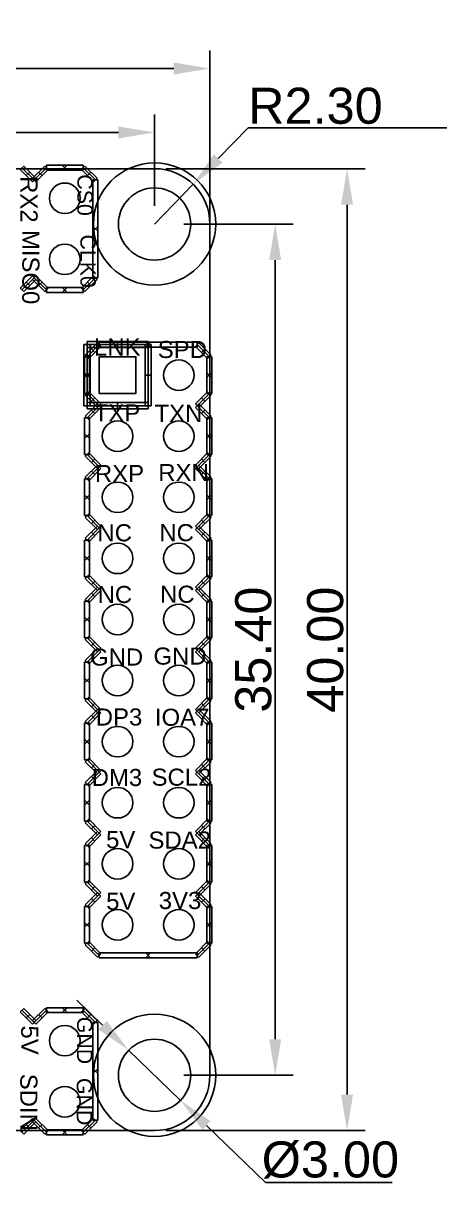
# Model space of a CAD drawing. Header units: millimetres. Extents: x -2.4 to 49.8, y -2.2 to 46.
# Drawn here: x 32.25 to 49.83, y -2.21 to 46.05 of the extents above; entities that cross this region are included whole.
import ezdxf

# ---------------------------------------------------------------- set-up
doc = ezdxf.new("R2010")
doc.units = ezdxf.units.MM
doc.header["$MEASUREMENT"] = 0
for name, color, linetype in [('BOT', 7, 'Continuous'), ('OUT', 7, 'Continuous'), ('SILK-BOT', 7, 'Continuous'), ('SILK-TOP', 7, 'Continuous'), ('TOP', 7, 'Continuous'), ('预设值', 7, 'Continuous')]:
    doc.layers.add(name, color=color, linetype=linetype)
doc.styles.add('预设值', font='arial.ttf')
doc.dimstyles.new('尺寸标注造型 01', dxfattribs={"dimscale": 1.5, "dimtxt": 1, "dimasz": 1, "dimexe": 0.5, "dimexo": 0.5, "dimgap": 0.09, "dimtad": 1, "dimtoh": 1, "dimzin": 1, "dimdsep": 46, "dimtxsty": '预设值', "dimcen": 0.5, "dimazin": 0, "dimtfac": 1, "dimtdec": 4, "dimtix": 1, "dimtmove": 0, "dimatfit": 3, "dimfxl": 1, "dimtolj": 1, "dimtzin": 1, "dimarcsym": 0})

# ---------------------------------------------------------------- blocks, each defined once
blk = doc.blocks.new('*D1')
at = {"layer": 'Defpoints', "color": 0}
for p in [(40, 44.165), (0, 37.02), (40, 37.02)]:
    blk.add_point(p, dxfattribs=at)
at = {"layer": '预设值', "color": 0, "lineweight": -2}
for p, q in [((0, 37.77), (0, 44.915)), ((40, 37.77), (40, 44.915)), ((1.5, 44.165), (38.5, 44.165))]:
    blk.add_line(p, q, dxfattribs=at)
at = {"layer": '预设值', "color": 0}
for points in [[(1.5, 44.415), (1.5, 43.915), (0, 44.165)], [(38.5, 43.915), (38.5, 44.415), (40, 44.165)]]:
    blk.add_solid(points, dxfattribs=at)
at = {"layer": '预设值', "color": 0, "insert": (20, 45.065), "char_height": 1.5, "attachment_point": 5, "style": '预设值'}
blk.add_mtext('\\A1;40.00', dxfattribs=at)
blk = doc.blocks.new('*D2')
at = {"layer": 'Defpoints', "color": 0}
for p in [(37.418, 40), (45.695, 40), (37.418, 0)]:
    blk.add_point(p, dxfattribs=at)
at = {"layer": '预设值', "color": 0, "lineweight": -2}
for p, q in [((38.168, 40), (46.445, 40)), ((45.695, 1.5), (45.695, 38.5)), ((38.168, 0), (46.445, 0))]:
    blk.add_line(p, q, dxfattribs=at)
at = {"layer": '预设值', "color": 0}
for points in [[(45.945, 38.5), (45.445, 38.5), (45.695, 40)], [(45.445, 1.5), (45.945, 1.5), (45.695, 0)]]:
    blk.add_solid(points, dxfattribs=at)
at = {"layer": '预设值', "color": 0, "insert": (44.794, 20), "char_height": 1.5, "attachment_point": 5, "rotation": 90, "style": '预设值'}
blk.add_mtext('\\A1;40.00', dxfattribs=at)
blk = doc.blocks.new('*D3')
at = {"layer": 'Defpoints', "color": 0}
for p in [(38.164, 37.7), (38.164, 2.3), (42.709, 2.3)]:
    blk.add_point(p, dxfattribs=at)
at = {"layer": '预设值', "color": 0, "lineweight": -2}
for p, q in [((38.914, 37.7), (43.459, 37.7)), ((42.709, 36.2), (42.709, 3.8)), ((38.914, 2.3), (43.459, 2.3))]:
    blk.add_line(p, q, dxfattribs=at)
at = {"layer": '预设值', "color": 0}
for points in [[(42.959, 36.2), (42.459, 36.2), (42.709, 37.7)], [(42.459, 3.8), (42.959, 3.8), (42.709, 2.3)]]:
    blk.add_solid(points, dxfattribs=at)
at = {"layer": '预设值', "color": 0, "insert": (41.808, 20), "char_height": 1.5, "attachment_point": 5, "rotation": 90, "style": '预设值'}
blk.add_mtext('\\A1;35.40', dxfattribs=at)
blk = doc.blocks.new('*D4')
at = {"layer": 'Defpoints', "color": 0}
for p in [(39.301, 39.351), (37.7, 37.7)]:
    blk.add_point(p, dxfattribs=at)
at = {"layer": '预设值', "color": 0, "lineweight": -2}
for p, q in [((41.584, 41.706), (40.345, 40.428)), ((49.835, 41.706), (41.584, 41.706)), ((37.7, 37.7), (39.301, 39.351))]:
    blk.add_line(p, q, dxfattribs=at)
at = {"layer": '预设值', "color": 0}
blk.add_solid([(40.166, 40.602), (40.525, 40.254), (39.301, 39.351)], dxfattribs=at)
at = {"layer": '预设值', "color": 0, "insert": (44.379, 42.607), "char_height": 1.5, "attachment_point": 5, "style": '预设值'}
blk.add_mtext('\\A1;R2.30', dxfattribs=at)
blk = doc.blocks.new('*D5')
at = {"layer": 'Defpoints', "color": 0}
for p in [(36.622, 3.343), (38.778, 1.257)]:
    blk.add_point(p, dxfattribs=at)
at = {"layer": '预设值', "color": 0, "lineweight": -2}
for p, q in [((35.543, 4.386), (34.465, 5.428)), ((36.622, 3.343), (38.778, 1.257)), ((42.307, -2.155), (39.857, 0.214)), ((47.563, -2.155), (42.307, -2.155))]:
    blk.add_line(p, q, dxfattribs=at)
at = {"layer": '预设值', "color": 0}
for points in [[(35.37, 4.206), (35.717, 4.565), (36.622, 3.343)], [(40.03, 0.394), (39.683, 0.035), (38.778, 1.257)]]:
    blk.add_solid(points, dxfattribs=at)
at = {"layer": '预设值', "color": 0, "insert": (45.002, -1.227), "char_height": 1.5, "attachment_point": 5, "style": '预设值'}
blk.add_mtext('\\A1;%%c3.00', dxfattribs=at)
blk = doc.blocks.new('*D6')
at = {"layer": 'Defpoints', "color": 0}
for p in [(37.7, 41.506), (2.3, 37.7), (37.7, 37.7)]:
    blk.add_point(p, dxfattribs=at)
at = {"layer": '预设值', "color": 0, "lineweight": -2}
for p, q in [((2.3, 38.45), (2.3, 42.256)), ((37.7, 38.45), (37.7, 42.256)), ((3.8, 41.506), (36.2, 41.506))]:
    blk.add_line(p, q, dxfattribs=at)
at = {"layer": '预设值', "color": 0}
for points in [[(3.8, 41.756), (3.8, 41.256), (2.3, 41.506)], [(36.2, 41.256), (36.2, 41.756), (37.7, 41.506)]]:
    blk.add_solid(points, dxfattribs=at)
at = {"layer": '预设值', "color": 0, "insert": (20, 42.407), "char_height": 1.5, "attachment_point": 5, "style": '预设值'}
blk.add_mtext('\\A1;35.40', dxfattribs=at)

msp = doc.modelspace()

# ---------------------------------------------------------------- linework, layer by layer
at = {"layer": 'BOT'}
msp.add_lwpolyline([(35.403, 32.177), (36.927, 32.177), (36.927, 30.653), (35.403, 30.653), (35.403, 32.177)], dxfattribs=at)
for centre, radius in [((37.7, 37.7), 2.54), ((33.97, 38.77), 0.635), ((33.97, 36.23), 0.635), ((38.705, 31.415), 0.635), ((36.165, 28.875), 0.635), ((38.705, 28.875), 0.635), ((36.165, 26.335), 0.635), ((38.705, 26.335), 0.635), ((36.165, 23.795), 0.635), ((38.705, 23.795), 0.635), ((36.165, 21.255), 0.635), ((38.705, 21.255), 0.635), ((36.165, 18.715), 0.635), ((38.705, 18.715), 0.635), ((36.165, 16.175), 0.635), ((38.705, 16.175), 0.635), ((36.165, 13.635), 0.635), ((38.705, 13.635), 0.635), ((36.165, 11.095), 0.635), ((38.705, 11.095), 0.635), ((36.165, 8.555), 0.635), ((38.705, 8.555), 0.635), ((37.7, 2.3), 2.54), ((33.97, 3.74), 0.635), ((33.97, 1.2), 0.635)]:
    msp.add_circle(centre, radius, dxfattribs=at)
at = {"layer": 'OUT'}
msp.add_lwpolyline([(0, 2.3), (0, 37.7, -0.414213), (2.3, 40), (37.7, 40, -0.414213), (40, 37.7), (40, 2.3, -0.414213), (37.7, 0), (2.3, 0, -0.414212), (0, 2.3)], format="xyb", dxfattribs=at)
at = {"layer": 'SILK-TOP'}
for p, q in [((32.12, 39.968), (32.264, 40.112)), ((32.264, 40.112), (32.772, 39.604)), ((33.136, 40.112), (32.628, 39.604)), ((33.28, 39.968), (33.136, 40.112)), ((33.208, 40.142), (33.208, 39.938)), ((34.732, 40.142), (33.208, 40.142)), ((33.868, 39.938), (34.072, 40.142)), ((33.868, 40.142), (34.072, 39.938)), ((34.804, 40.112), (34.66, 39.968)), ((34.732, 39.938), (34.732, 40.142)), ((35.312, 39.604), (34.804, 40.112)), ((32.628, 39.46), (32.12, 39.968)), ((32.7, 39.532), (32.192, 40.04)), ((32.518, 39.858), (32.374, 39.714)), ((32.772, 39.604), (32.628, 39.46)), ((32.628, 39.604), (32.772, 39.46)), ((32.7, 39.532), (33.208, 40.04)), ((32.772, 39.46), (33.28, 39.968)), ((32.882, 39.858), (33.026, 39.714)), ((33.208, 39.938), (34.732, 39.938)), ((34.66, 39.968), (35.168, 39.46)), ((34.732, 40.04), (35.24, 39.532)), ((34.914, 39.714), (35.058, 39.858)), ((35.168, 39.46), (35.312, 39.604)), ((35.342, 39.532), (35.138, 39.532)), ((35.138, 39.532), (35.138, 35.468)), ((35.342, 35.468), (35.342, 39.532)), ((35.138, 37.398), (35.342, 37.602)), ((35.138, 37.602), (35.342, 37.398)), ((32.12, 35.032), (32.628, 35.54)), ((32.192, 34.96), (32.7, 35.468)), ((32.772, 35.396), (32.264, 34.888)), ((32.374, 35.286), (32.518, 35.142)), ((32.772, 35.54), (32.628, 35.396)), ((32.628, 35.54), (32.772, 35.396)), ((32.628, 35.396), (33.136, 34.888)), ((32.7, 35.468), (33.208, 34.96)), ((33.28, 35.032), (32.772, 35.54)), ((32.882, 35.142), (33.026, 35.286)), ((35.168, 35.54), (34.66, 35.032)), ((34.732, 34.96), (35.24, 35.468)), ((34.804, 34.888), (35.312, 35.396)), ((34.914, 35.286), (35.058, 35.142)), ((35.138, 35.468), (35.342, 35.468)), ((35.312, 35.396), (35.168, 35.54)), ((32.264, 34.888), (32.12, 35.032)), ((33.136, 34.888), (33.28, 35.032)), ((34.732, 35.062), (33.208, 35.062)), ((33.208, 35.062), (33.208, 34.858)), ((33.208, 34.858), (34.732, 34.858)), ((33.868, 34.858), (34.072, 35.062)), ((33.868, 35.062), (34.072, 34.858)), ((34.66, 35.032), (34.804, 34.888)), ((34.732, 34.858), (34.732, 35.062)), ((35.022, 32.685), (34.768, 32.685)), ((34.768, 32.685), (34.768, 30.145)), ((35.022, 32.685), (34.768, 32.685)), ((34.768, 32.685), (34.768, 30.145)), ((34.823, 32.249), (35.331, 32.757)), ((34.895, 32.812), (34.895, 32.558)), ((37.435, 32.812), (34.895, 32.812)), ((34.895, 32.812), (34.895, 32.558)), ((37.435, 32.812), (34.895, 32.812)), ((37.435, 32.685), (34.895, 32.685)), ((34.895, 32.685), (34.895, 30.145)), ((35.403, 32.685), (34.895, 32.177)), ((35.403, 32.685), (34.895, 32.177)), ((34.895, 32.685), (34.895, 30.145)), ((37.435, 32.685), (34.895, 32.685)), ((34.895, 32.558), (37.435, 32.558)), ((34.895, 32.558), (37.435, 32.558)), ((35.474, 32.613), (34.966, 32.105)), ((35.022, 30.145), (35.022, 32.685)), ((35.022, 30.145), (35.022, 32.685)), ((35.077, 32.503), (35.22, 32.359)), ((35.22, 32.359), (35.077, 32.503)), ((35.331, 32.757), (35.474, 32.613)), ((35.403, 32.584), (35.403, 32.787)), ((35.403, 32.787), (39.467, 32.787)), ((39.467, 32.584), (35.403, 32.584)), ((36.165, 32.812), (36.165, 32.558)), ((36.165, 32.812), (36.165, 32.558)), ((37.562, 32.685), (37.308, 32.685)), ((37.308, 32.685), (37.308, 30.145)), ((37.562, 32.685), (37.308, 32.685)), ((37.308, 32.685), (37.308, 30.145)), ((37.536, 32.584), (37.333, 32.787)), ((37.536, 32.787), (37.333, 32.584)), ((37.435, 32.558), (37.435, 32.812)), ((37.435, 32.558), (37.435, 32.812)), ((37.435, 32.685), (37.435, 30.145)), ((37.435, 32.685), (37.435, 30.145)), ((37.562, 30.145), (37.562, 32.685)), ((37.562, 30.145), (37.562, 32.685)), ((39.395, 32.613), (39.538, 32.757)), ((39.903, 32.105), (39.395, 32.613)), ((39.467, 32.787), (39.467, 32.584)), ((39.975, 32.177), (39.467, 32.685)), ((39.975, 32.177), (39.467, 32.685)), ((39.538, 32.757), (40.046, 32.249)), ((39.649, 32.359), (39.792, 32.503)), ((39.792, 32.503), (39.649, 32.359)), ((34.793, 32.177), (34.996, 32.177)), ((34.793, 30.653), (34.793, 32.177)), ((34.966, 32.105), (34.823, 32.249)), ((34.996, 32.177), (34.996, 30.653)), ((39.873, 30.653), (39.873, 32.177)), ((39.873, 32.177), (40.076, 32.177)), ((40.046, 32.249), (39.903, 32.105)), ((40.076, 32.177), (40.076, 30.653)), ((35.022, 31.415), (34.768, 31.415)), ((35.022, 31.415), (34.768, 31.415)), ((34.996, 31.517), (34.793, 31.314)), ((34.793, 31.517), (34.996, 31.314)), ((37.562, 31.415), (37.308, 31.415)), ((37.562, 31.415), (37.308, 31.415)), ((39.873, 31.314), (40.076, 31.517)), ((40.076, 31.314), (39.873, 31.517)), ((34.996, 30.653), (34.793, 30.653)), ((34.823, 30.581), (34.966, 30.725)), ((35.331, 30.073), (34.823, 30.581)), ((34.895, 30.653), (35.403, 30.145)), ((34.966, 30.725), (35.474, 30.217)), ((35.22, 30.471), (35.077, 30.327)), ((39.395, 30.217), (39.903, 30.725)), ((39.467, 30.145), (39.975, 30.653)), ((40.046, 30.581), (39.538, 30.073)), ((39.792, 30.327), (39.649, 30.471)), ((40.076, 30.653), (39.873, 30.653)), ((39.903, 30.725), (40.046, 30.581)), ((34.768, 30.145), (35.022, 30.145)), ((34.768, 30.145), (35.022, 30.145)), ((34.823, 29.709), (35.331, 30.217)), ((37.435, 30.272), (34.895, 30.272)), ((34.895, 30.272), (34.895, 30.018)), ((37.435, 30.272), (34.895, 30.272)), ((34.895, 30.272), (34.895, 30.018)), ((37.435, 30.145), (34.895, 30.145)), ((35.403, 30.145), (34.895, 29.637)), ((37.435, 30.145), (34.895, 30.145)), ((34.895, 30.018), (37.435, 30.018)), ((34.895, 30.018), (37.435, 30.018)), ((35.474, 30.073), (34.966, 29.565)), ((35.077, 29.963), (35.22, 29.819)), ((35.474, 30.217), (35.331, 30.073)), ((35.331, 30.217), (35.474, 30.073)), ((36.165, 30.272), (36.165, 30.018)), ((36.165, 30.272), (36.165, 30.018)), ((37.308, 30.145), (37.562, 30.145)), ((37.308, 30.145), (37.562, 30.145)), ((37.435, 30.018), (37.435, 30.272)), ((37.435, 30.018), (37.435, 30.272)), ((39.395, 30.073), (39.538, 30.217)), ((39.538, 30.073), (39.395, 30.217)), ((39.903, 29.565), (39.395, 30.073)), ((39.975, 29.637), (39.467, 30.145)), ((39.538, 30.217), (40.046, 29.709)), ((39.649, 29.819), (39.792, 29.963)), ((34.793, 29.637), (34.996, 29.637)), ((34.793, 28.113), (34.793, 29.637)), ((34.966, 29.565), (34.823, 29.709)), ((34.996, 29.637), (34.996, 28.113)), ((39.873, 28.113), (39.873, 29.637)), ((39.873, 29.637), (40.076, 29.637)), ((40.046, 29.709), (39.903, 29.565)), ((40.076, 29.637), (40.076, 28.113)), ((34.996, 28.977), (34.793, 28.774)), ((34.793, 28.977), (34.996, 28.774)), ((39.873, 28.774), (40.076, 28.977)), ((40.076, 28.774), (39.873, 28.977)), ((34.996, 28.113), (34.793, 28.113)), ((34.823, 28.041), (34.966, 28.185)), ((35.331, 27.533), (34.823, 28.041)), ((34.895, 28.113), (35.403, 27.605)), ((34.966, 28.185), (35.474, 27.677)), ((39.395, 27.677), (39.903, 28.185)), ((39.467, 27.605), (39.975, 28.113)), ((40.046, 28.041), (39.538, 27.533)), ((40.076, 28.113), (39.873, 28.113)), ((39.903, 28.185), (40.046, 28.041)), ((34.823, 27.169), (35.331, 27.677)), ((35.403, 27.605), (34.895, 27.097)), ((35.474, 27.533), (34.966, 27.025)), ((35.22, 27.931), (35.077, 27.787)), ((35.474, 27.677), (35.331, 27.533)), ((35.331, 27.677), (35.474, 27.533)), ((39.395, 27.533), (39.538, 27.677)), ((39.538, 27.533), (39.395, 27.677)), ((39.903, 27.025), (39.395, 27.533)), ((39.975, 27.097), (39.467, 27.605)), ((39.538, 27.677), (40.046, 27.169)), ((39.792, 27.787), (39.649, 27.931)), ((34.793, 27.097), (34.996, 27.097)), ((34.793, 25.573), (34.793, 27.097)), ((34.966, 27.025), (34.823, 27.169)), ((34.996, 27.097), (34.996, 25.573)), ((35.077, 27.423), (35.22, 27.279)), ((39.649, 27.279), (39.792, 27.423)), ((39.873, 25.573), (39.873, 27.097)), ((39.873, 27.097), (40.076, 27.097)), ((40.046, 27.169), (39.903, 27.025)), ((40.076, 27.097), (40.076, 25.573)), ((34.996, 26.437), (34.793, 26.234)), ((34.793, 26.437), (34.996, 26.234)), ((39.873, 26.234), (40.076, 26.437)), ((40.076, 26.234), (39.873, 26.437)), ((34.823, 25.501), (34.966, 25.645)), ((34.966, 25.645), (35.474, 25.137)), ((39.395, 25.137), (39.903, 25.645)), ((39.903, 25.645), (40.046, 25.501)), ((34.996, 25.573), (34.793, 25.573)), ((35.331, 24.993), (34.823, 25.501)), ((34.823, 24.629), (35.331, 25.137)), ((34.895, 25.573), (35.403, 25.065)), ((35.22, 25.391), (35.077, 25.247)), ((35.474, 25.137), (35.331, 24.993)), ((35.331, 25.137), (35.474, 24.993)), ((39.395, 24.993), (39.538, 25.137)), ((39.538, 24.993), (39.395, 25.137)), ((39.467, 25.065), (39.975, 25.573)), ((40.046, 25.501), (39.538, 24.993)), ((39.538, 25.137), (40.046, 24.629)), ((39.792, 25.247), (39.649, 25.391)), ((40.076, 25.573), (39.873, 25.573)), ((34.966, 24.485), (34.823, 24.629)), ((35.403, 25.065), (34.895, 24.557)), ((35.474, 24.993), (34.966, 24.485)), ((35.077, 24.883), (35.22, 24.739)), ((39.903, 24.485), (39.395, 24.993)), ((39.975, 24.557), (39.467, 25.065)), ((39.649, 24.739), (39.792, 24.883)), ((40.046, 24.629), (39.903, 24.485)), ((34.793, 24.557), (34.996, 24.557)), ((34.793, 23.033), (34.793, 24.557)), ((34.996, 24.557), (34.996, 23.033)), ((39.873, 23.033), (39.873, 24.557)), ((39.873, 24.557), (40.076, 24.557)), ((40.076, 24.557), (40.076, 23.033)), ((34.996, 23.897), (34.793, 23.694)), ((34.793, 23.897), (34.996, 23.694)), ((39.873, 23.694), (40.076, 23.897)), ((40.076, 23.694), (39.873, 23.897)), ((34.996, 23.033), (34.793, 23.033)), ((34.823, 22.961), (34.966, 23.105)), ((35.331, 22.453), (34.823, 22.961)), ((34.895, 23.033), (35.403, 22.525)), ((34.966, 23.105), (35.474, 22.597)), ((35.22, 22.851), (35.077, 22.707)), ((39.395, 22.597), (39.903, 23.105)), ((39.467, 22.525), (39.975, 23.033)), ((40.046, 22.961), (39.538, 22.453)), ((39.792, 22.707), (39.649, 22.851)), ((40.076, 23.033), (39.873, 23.033)), ((39.903, 23.105), (40.046, 22.961)), ((34.823, 22.089), (35.331, 22.597)), ((35.403, 22.525), (34.895, 22.017)), ((35.474, 22.453), (34.966, 21.945)), ((35.077, 22.343), (35.22, 22.199)), ((35.474, 22.597), (35.331, 22.453)), ((35.331, 22.597), (35.474, 22.453)), ((39.395, 22.453), (39.538, 22.597)), ((39.538, 22.453), (39.395, 22.597)), ((39.903, 21.945), (39.395, 22.453)), ((39.975, 22.017), (39.467, 22.525)), ((39.538, 22.597), (40.046, 22.089)), ((39.649, 22.199), (39.792, 22.343)), ((34.793, 22.017), (34.996, 22.017)), ((34.793, 20.493), (34.793, 22.017)), ((34.966, 21.945), (34.823, 22.089)), ((34.996, 22.017), (34.996, 20.493)), ((39.873, 20.493), (39.873, 22.017)), ((39.873, 22.017), (40.076, 22.017)), ((40.046, 22.089), (39.903, 21.945)), ((40.076, 22.017), (40.076, 20.493)), ((34.996, 21.357), (34.793, 21.154)), ((34.793, 21.357), (34.996, 21.154)), ((39.873, 21.154), (40.076, 21.357)), ((40.076, 21.154), (39.873, 21.357)), ((34.996, 20.493), (34.793, 20.493)), ((34.823, 20.421), (34.966, 20.565)), ((35.331, 19.913), (34.823, 20.421)), ((34.895, 20.493), (35.403, 19.985)), ((34.966, 20.565), (35.474, 20.057)), ((35.22, 20.311), (35.077, 20.167)), ((39.395, 20.057), (39.903, 20.565)), ((39.467, 19.985), (39.975, 20.493)), ((40.046, 20.421), (39.538, 19.913)), ((39.792, 20.167), (39.649, 20.311)), ((40.076, 20.493), (39.873, 20.493)), ((39.903, 20.565), (40.046, 20.421)), ((34.823, 19.549), (35.331, 20.057)), ((35.403, 19.985), (34.895, 19.477)), ((35.474, 19.913), (34.966, 19.405)), ((35.077, 19.803), (35.22, 19.659)), ((35.474, 20.057), (35.331, 19.913)), ((35.331, 20.057), (35.474, 19.913)), ((39.538, 19.913), (39.395, 20.057)), ((39.395, 19.913), (39.538, 20.057)), ((39.903, 19.405), (39.395, 19.913)), ((39.975, 19.477), (39.467, 19.985)), ((39.538, 20.057), (40.046, 19.549)), ((39.649, 19.659), (39.792, 19.803)), ((34.793, 19.477), (34.996, 19.477)), ((34.793, 17.953), (34.793, 19.477)), ((34.966, 19.405), (34.823, 19.549)), ((34.996, 19.477), (34.996, 17.953)), ((39.873, 17.953), (39.873, 19.477)), ((39.873, 19.477), (40.076, 19.477)), ((40.046, 19.549), (39.903, 19.405)), ((40.076, 19.477), (40.076, 17.953)), ((34.996, 18.817), (34.793, 18.614)), ((34.793, 18.817), (34.996, 18.614)), ((39.873, 18.614), (40.076, 18.817)), ((40.076, 18.614), (39.873, 18.817)), ((34.996, 17.953), (34.793, 17.953)), ((34.823, 17.881), (34.966, 18.025)), ((35.331, 17.373), (34.823, 17.881)), ((34.895, 17.953), (35.403, 17.445)), ((34.966, 18.025), (35.474, 17.517)), ((39.395, 17.517), (39.903, 18.025)), ((39.467, 17.445), (39.975, 17.953)), ((40.046, 17.881), (39.538, 17.373)), ((40.076, 17.953), (39.873, 17.953)), ((39.903, 18.025), (40.046, 17.881)), ((34.823, 17.009), (35.331, 17.517)), ((35.403, 17.445), (34.895, 16.937)), ((35.22, 17.771), (35.077, 17.627)), ((35.474, 17.517), (35.331, 17.373)), ((35.331, 17.517), (35.474, 17.373)), ((39.395, 17.373), (39.538, 17.517)), ((39.538, 17.373), (39.395, 17.517)), ((39.975, 16.937), (39.467, 17.445)), ((39.538, 17.517), (40.046, 17.009)), ((39.792, 17.627), (39.649, 17.771)), ((34.793, 16.937), (34.996, 16.937)), ((34.793, 15.413), (34.793, 16.937)), ((34.966, 16.865), (34.823, 17.009)), ((35.474, 17.373), (34.966, 16.865)), ((34.996, 16.937), (34.996, 15.413)), ((35.077, 17.263), (35.22, 17.119)), ((39.903, 16.865), (39.395, 17.373)), ((39.649, 17.119), (39.792, 17.263)), ((39.873, 15.413), (39.873, 16.937)), ((39.873, 16.937), (40.076, 16.937)), ((40.046, 17.009), (39.903, 16.865)), ((40.076, 16.937), (40.076, 15.413)), ((34.996, 16.277), (34.793, 16.074)), ((34.793, 16.277), (34.996, 16.074)), ((39.873, 16.074), (40.076, 16.277)), ((40.076, 16.074), (39.873, 16.277)), ((34.823, 15.341), (34.966, 15.485)), ((34.966, 15.485), (35.474, 14.977)), ((39.395, 14.977), (39.903, 15.485)), ((39.903, 15.485), (40.046, 15.341)), ((34.996, 15.413), (34.793, 15.413)), ((35.331, 14.833), (34.823, 15.341)), ((34.823, 14.469), (35.331, 14.977)), ((34.895, 15.413), (35.403, 14.905)), ((35.22, 15.231), (35.077, 15.087)), ((35.474, 14.977), (35.331, 14.833)), ((35.331, 14.977), (35.474, 14.833)), ((39.395, 14.833), (39.538, 14.977)), ((39.538, 14.833), (39.395, 14.977)), ((39.467, 14.905), (39.975, 15.413)), ((40.046, 15.341), (39.538, 14.833)), ((39.538, 14.977), (40.046, 14.469)), ((39.792, 15.087), (39.649, 15.231)), ((40.076, 15.413), (39.873, 15.413)), ((35.403, 14.905), (34.895, 14.397)), ((35.474, 14.833), (34.966, 14.325)), ((35.077, 14.723), (35.22, 14.579)), ((39.903, 14.325), (39.395, 14.833)), ((39.975, 14.397), (39.467, 14.905)), ((39.649, 14.579), (39.792, 14.723)), ((34.793, 14.397), (34.996, 14.397)), ((34.793, 12.873), (34.793, 14.397)), ((34.966, 14.325), (34.823, 14.469)), ((34.996, 14.397), (34.996, 12.873)), ((39.873, 12.873), (39.873, 14.397)), ((39.873, 14.397), (40.076, 14.397)), ((40.046, 14.469), (39.903, 14.325)), ((40.076, 14.397), (40.076, 12.873)), ((34.996, 13.737), (34.793, 13.534)), ((34.793, 13.737), (34.996, 13.534)), ((39.873, 13.534), (40.076, 13.737)), ((40.076, 13.534), (39.873, 13.737)), ((34.996, 12.873), (34.793, 12.873)), ((34.823, 12.801), (34.966, 12.945)), ((35.331, 12.293), (34.823, 12.801)), ((34.895, 12.873), (35.403, 12.365)), ((34.966, 12.945), (35.474, 12.437)), ((35.22, 12.691), (35.077, 12.547)), ((39.395, 12.437), (39.903, 12.945)), ((39.467, 12.365), (39.975, 12.873)), ((40.046, 12.801), (39.538, 12.293)), ((39.792, 12.547), (39.649, 12.691)), ((40.076, 12.873), (39.873, 12.873)), ((39.903, 12.945), (40.046, 12.801)), ((34.823, 11.929), (35.331, 12.437)), ((35.403, 12.365), (34.895, 11.857)), ((35.474, 12.293), (34.966, 11.785)), ((35.077, 12.183), (35.22, 12.039)), ((35.474, 12.437), (35.331, 12.293)), ((35.331, 12.437), (35.474, 12.293)), ((39.395, 12.293), (39.538, 12.437)), ((39.538, 12.293), (39.395, 12.437)), ((39.903, 11.785), (39.395, 12.293)), ((39.975, 11.857), (39.467, 12.365)), ((39.538, 12.437), (40.046, 11.929)), ((39.649, 12.039), (39.792, 12.183)), ((34.793, 11.857), (34.996, 11.857)), ((34.793, 10.333), (34.793, 11.857)), ((34.966, 11.785), (34.823, 11.929)), ((34.996, 11.857), (34.996, 10.333)), ((39.873, 10.333), (39.873, 11.857)), ((39.873, 11.857), (40.076, 11.857)), ((40.046, 11.929), (39.903, 11.785)), ((40.076, 11.857), (40.076, 10.333)), ((34.996, 11.197), (34.793, 10.994)), ((34.793, 11.197), (34.996, 10.994)), ((39.873, 10.994), (40.076, 11.197)), ((40.076, 10.994), (39.873, 11.197)), ((34.996, 10.333), (34.793, 10.333)), ((34.823, 10.261), (34.966, 10.405)), ((35.331, 9.753), (34.823, 10.261)), ((34.895, 10.333), (35.403, 9.825)), ((34.966, 10.405), (35.474, 9.897)), ((35.22, 10.151), (35.077, 10.007)), ((39.395, 9.897), (39.903, 10.405)), ((39.467, 9.825), (39.975, 10.333)), ((40.046, 10.261), (39.538, 9.753)), ((39.792, 10.007), (39.649, 10.151)), ((40.076, 10.333), (39.873, 10.333)), ((39.903, 10.405), (40.046, 10.261)), ((35.331, 9.897), (34.823, 9.389)), ((35.403, 9.825), (34.895, 9.317)), ((34.966, 9.245), (35.474, 9.753)), ((35.474, 9.753), (35.331, 9.897)), ((35.474, 9.897), (35.331, 9.753)), ((39.538, 9.897), (39.395, 9.753)), ((39.538, 9.753), (39.395, 9.897)), ((39.395, 9.753), (39.903, 9.245)), ((39.467, 9.825), (39.975, 9.317)), ((40.046, 9.389), (39.538, 9.897)), ((34.996, 9.317), (34.793, 9.317)), ((34.793, 9.317), (34.793, 7.793)), ((34.823, 9.389), (34.966, 9.245)), ((34.996, 7.793), (34.996, 9.317)), ((35.077, 9.643), (35.22, 9.499)), ((39.792, 9.643), (39.649, 9.499)), ((40.076, 9.317), (39.873, 9.317)), ((39.873, 9.317), (39.873, 7.793)), ((39.903, 9.245), (40.046, 9.389)), ((40.076, 7.793), (40.076, 9.317)), ((34.793, 8.657), (34.996, 8.454)), ((34.996, 8.657), (34.793, 8.454)), ((39.873, 8.657), (40.076, 8.454)), ((40.076, 8.657), (39.873, 8.454)), ((34.793, 7.793), (34.996, 7.793)), ((34.966, 7.865), (34.823, 7.721)), ((34.895, 7.793), (35.403, 7.285)), ((35.474, 7.357), (34.966, 7.865)), ((39.903, 7.865), (39.395, 7.357)), ((39.975, 7.793), (39.467, 7.285)), ((39.873, 7.793), (40.076, 7.793)), ((40.046, 7.721), (39.903, 7.865)), ((34.823, 7.721), (35.331, 7.213)), ((35.22, 7.611), (35.077, 7.467)), ((35.331, 7.213), (35.474, 7.357)), ((39.467, 7.387), (35.403, 7.387)), ((35.403, 7.387), (35.403, 7.184)), ((37.333, 7.387), (37.536, 7.184)), ((37.536, 7.387), (37.333, 7.184)), ((39.395, 7.357), (39.538, 7.213)), ((39.467, 7.184), (39.467, 7.387)), ((39.538, 7.213), (40.046, 7.721)), ((39.649, 7.611), (39.792, 7.467)), ((35.403, 7.184), (39.467, 7.184)), ((32.12, 4.938), (32.264, 5.082)), ((32.628, 4.43), (32.12, 4.938)), ((32.7, 4.502), (32.192, 5.01)), ((32.264, 5.082), (32.772, 4.574)), ((32.518, 4.828), (32.374, 4.684)), ((33.136, 5.082), (32.628, 4.574)), ((32.7, 4.502), (33.208, 5.01)), ((32.772, 4.43), (33.28, 4.938)), ((32.882, 4.828), (33.026, 4.684)), ((33.28, 4.938), (33.136, 5.082)), ((33.208, 5.112), (33.208, 4.908)), ((34.732, 5.112), (33.208, 5.112)), ((33.208, 4.908), (34.732, 4.908)), ((33.868, 4.908), (34.072, 5.112)), ((33.868, 5.112), (34.072, 4.908)), ((34.804, 5.082), (34.66, 4.938)), ((34.66, 4.938), (35.168, 4.43)), ((34.732, 4.908), (34.732, 5.112)), ((34.732, 5.01), (35.24, 4.502)), ((35.312, 4.574), (34.804, 5.082)), ((34.914, 4.684), (35.058, 4.828)), ((32.772, 4.574), (32.628, 4.43)), ((32.628, 4.574), (32.772, 4.43)), ((35.342, 4.502), (35.138, 4.502)), ((35.138, 4.502), (35.138, 0.438)), ((35.168, 4.43), (35.312, 4.574)), ((35.342, 0.438), (35.342, 4.502)), ((35.138, 2.368), (35.342, 2.572)), ((35.138, 2.572), (35.342, 2.368)), ((32.12, 0.002), (32.628, 0.51)), ((32.772, 0.51), (32.628, 0.366)), ((32.628, 0.51), (32.772, 0.366)), ((33.28, 0.002), (32.772, 0.51)), ((35.168, 0.51), (34.66, 0.002)), ((35.312, 0.366), (35.168, 0.51)), ((32.264, -0.142), (32.12, 0.002)), ((32.192, -0.07), (32.7, 0.438)), ((32.772, 0.366), (32.264, -0.142)), ((32.374, 0.256), (32.518, 0.112)), ((32.628, 0.366), (33.136, -0.142)), ((32.7, 0.438), (33.208, -0.07)), ((32.882, 0.112), (33.026, 0.256)), ((33.136, -0.142), (33.28, 0.002)), ((34.732, 0.032), (33.208, 0.032)), ((33.208, 0.032), (33.208, -0.172)), ((33.868, -0.172), (34.072, 0.032)), ((33.868, 0.032), (34.072, -0.172)), ((34.66, 0.002), (34.804, -0.142)), ((34.732, -0.07), (35.24, 0.438)), ((34.732, -0.172), (34.732, 0.032)), ((34.804, -0.142), (35.312, 0.366)), ((34.914, 0.256), (35.058, 0.112)), ((35.138, 0.438), (35.342, 0.438)), ((33.208, -0.172), (34.732, -0.172))]:
    msp.add_line(p, q, dxfattribs=at)
at = {"layer": 'TOP'}
msp.add_lwpolyline([(35.403, 32.177), (36.927, 32.177), (36.927, 30.653), (35.403, 30.653), (35.403, 32.177)], dxfattribs=at)
for centre, radius in [((33.97, 38.77), 0.635), ((37.7, 37.7), 1.5), ((33.97, 36.23), 0.635), ((38.705, 31.415), 0.635), ((36.165, 28.875), 0.635), ((38.705, 28.875), 0.635), ((36.165, 26.335), 0.635), ((38.705, 26.335), 0.635), ((36.165, 23.795), 0.635), ((38.705, 23.795), 0.635), ((36.165, 21.255), 0.635), ((38.705, 21.255), 0.635), ((36.165, 18.715), 0.635), ((38.705, 18.715), 0.635), ((36.165, 16.175), 0.635), ((38.705, 16.175), 0.635), ((36.165, 13.635), 0.635), ((38.705, 13.635), 0.635), ((36.165, 11.095), 0.635), ((38.705, 11.095), 0.635), ((36.165, 8.555), 0.635), ((38.705, 8.555), 0.635), ((33.97, 3.74), 0.635), ((37.7, 2.3), 1.5), ((33.97, 1.2), 0.635)]:
    msp.add_circle(centre, radius, dxfattribs=at)

# ---------------------------------------------------------------- texts
at = {"layer": 'SILK-BOT', "attachment_point": 7, "rotation": 270, "line_spacing_factor": 0.963855}
for s, insert, char_height, width in [('\\fArial;RX2', (32.132, 39.691), 0.7112, 2.49348), ('\\fArial;CS0', (34.485, 39.766), 0.635, 2.2684), ('\\fArial;MISO0', (32.195, 37.453), 0.7112, 3.67168), ('\\fArial;CLK0', (34.61, 37.264), 0.635, 2.75804), ('\\fArial;GND', (34.472, 4.734), 0.635, 2.5094), ('\\fArial;5V', (32.15, 4.372), 0.7112, 1.88939), ('\\fArial;SDIN', (32.112, 2.364), 0.7112, 2.93906), ('\\fArial;GND', (34.459, 2.189), 0.635, 2.5094)]:
    msp.add_mtext(s, dxfattribs=dict(at, insert=insert, char_height=char_height, width=width))
at = {"layer": 'SILK-BOT', "char_height": 0.7112, "attachment_point": 7, "line_spacing_factor": 0.963855}
for s, insert, width in [('\\fArial;LNK', (35.183, 32.228), 2.55775), ('\\fArial;SPD', (37.834, 32.117), 2.64344), ('\\fArial;TXP', (35.175, 29.489), 2.55347), ('\\fArial;TXN', (37.7, 29.471), 2.57489), ('\\fArial;RXP', (35.223, 26.967), 2.60916), ('\\fArial;RXN', (37.855, 27.007), 2.63058), ('\\fArial;NC', (35.329, 24.494), 2.01792), ('\\fArial;NC', (37.899, 24.499), 2.01792), ('\\fArial;NC', (35.334, 21.929), 2.01792), ('\\fArial;NC', (37.929, 21.939), 2.01792), ('\\fArial;GND', (35.02, 19.327), 2.81053), ('\\fArial;GND', (37.655, 19.367), 2.81053), ('\\fArial;DP3', (35.256, 16.834), 2.50634), ('\\fArial;IOA7', (37.714, 16.822), 2.82766), ('\\fArial;DM3', (35.088, 14.319), 2.67343), ('\\fArial;SCL2', (37.576, 14.332), 3.07615), ('\\fArial;5V', (35.685, 11.734), 1.88939), ('\\fArial;SDA2', (37.449, 11.716), 3.18326), ('\\fArial;5V', (35.69, 9.172), 1.88939), ('\\fArial;3V3', (37.874, 9.202), 2.38209)]:
    msp.add_mtext(s, dxfattribs=dict(at, insert=insert, width=width))

# ---------------------------------------------------------------- dimensions: what is measured, and where the dimension line sits
at = {"layer": '预设值'}
for base, p1, p2, picture, middle in [((40, 44.165), (0, 37.02), (40, 37.02), '*D1', (20, 45.065)), ((37.7, 41.506), (2.3, 37.7), (37.7, 37.7), '*D6', (20, 42.407))]:
    dim = msp.add_linear_dim(base=base, p1=p1, p2=p2, dimstyle='尺寸标注造型 01', override={"dimtmove": 1}, dxfattribs=at)
    dim.commit()
    dim.dimension.update_dxf_attribs({"geometry": picture, "text_midpoint": middle})
dim = msp.add_radius_dim(center=(37.7, 37.7), mpoint=(39.301, 39.351), dimstyle='尺寸标注造型 01', override={"dimtmove": 1}, dxfattribs=at)
dim.commit()
dim.dimension.update_dxf_attribs({"geometry": '*D4', "text_midpoint": (44.379, 41.706), "dimtype": 164})
for base, p1, p2, picture, middle in [((45.695, 40), (37.418, 0), (37.418, 40), '*D2', (44.794, 20)), ((42.709, 2.3), (38.164, 37.7), (38.164, 2.3), '*D3', (41.808, 20))]:
    dim = msp.add_linear_dim(base=base, p1=p1, p2=p2, angle=90, dimstyle='尺寸标注造型 01', override={"dimtmove": 1}, dxfattribs=at)
    dim.commit()
    dim.dimension.update_dxf_attribs({"geometry": picture, "text_midpoint": middle})
dim = msp.add_diameter_dim_2p(p1=(36.622, 3.343), p2=(38.778, 1.257), dimstyle='尺寸标注造型 01', override={"dimtmove": 1}, dxfattribs=at)
dim.commit()
dim.dimension.update_dxf_attribs({"geometry": '*D5', "text_midpoint": (42.307, -2.155), "dimtype": 163})

doc.saveas('drawing.dxf')
